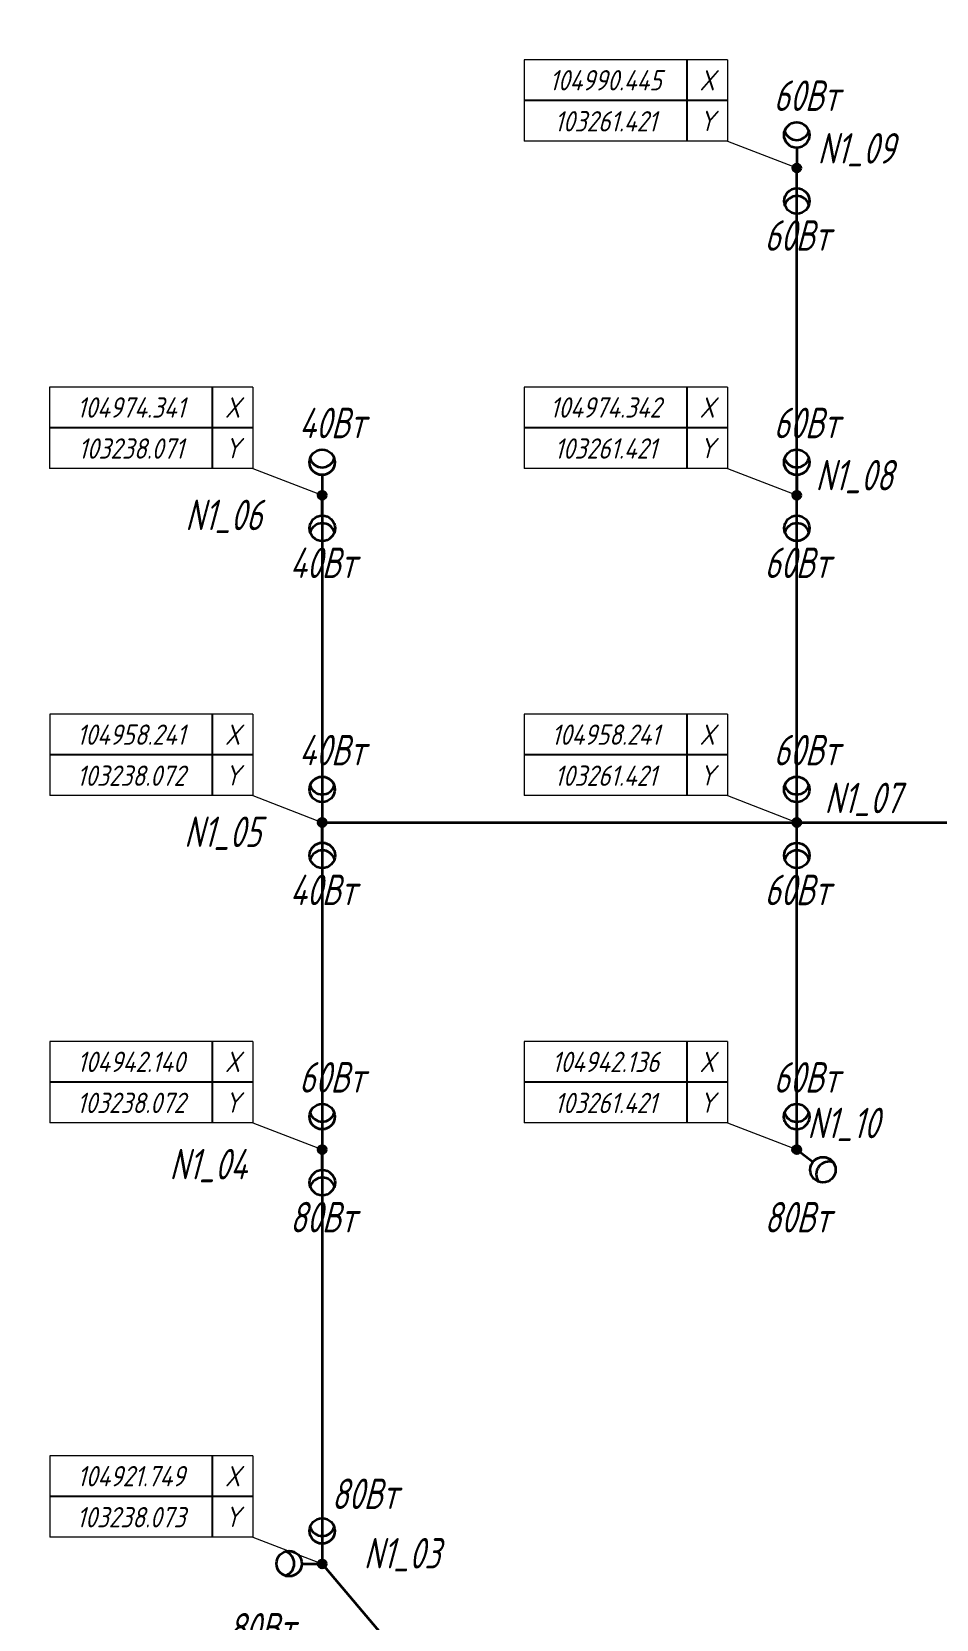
# Model space of a CAD drawing. Header units: millimetres. Extents: x -5263 to 103757798, y 0 to 105184226.
# Drawn here: x 103223780 to 103268283, y 104919023 to 104997147 of the extents above; entities that cross this region are included whole.
import ezdxf
from ezdxf import colors
from ezdxf.entities.mleader import LeaderData, LeaderLine
from ezdxf.enums import TextEntityAlignment as Align
from ezdxf.math import Vec2, Vec3

# ---------------------------------------------------------------- set-up
doc = ezdxf.new("R2010")
doc.units = ezdxf.units.MM
doc.set_wipeout_variables(frame=1)
for name, color, linetype, lineweight in [('ЭО_Пл_Опора', 10, 'Continuous', 35), ('ЭО_Пл_Опора_Светильники', 10, 'Continuous', 35), ('ЭО_Пл_Распред_Сеть', 10, 'Continuous', 35), ('ЭО_Пл_Светильники', 10, 'Continuous', 25), ('ЭО_Пл_Светильники_Текст', 10, 'Continuous', 20), ('ЭО_Пл_Сеть_Освещения_Текст', 10, 'Continuous', 20), ('ЭС_Координата', 7, 'Continuous', 25)]:
    doc.layers.add(name, color=color, linetype=linetype, lineweight=lineweight)
doc.layers.get('0').off()
doc.styles.add('ПБГС', font='simplex.shx', dxfattribs={"width": 0.8, "oblique": 15})

# ---------------------------------------------------------------- blocks, each defined once
blk = doc.blocks.new('_None')
blk = doc.blocks.new('промежуточная')
h = blk.add_hatch(color=255)
edge = h.paths.add_edge_path()
edge.add_arc((0, 0), 0.833, 0, 360)
at = {"lineweight": 30}
blk.add_circle((0, 0), 0.833, dxfattribs=at)
blk = doc.blocks.new('*U49')
at = {"layer": 'ЭО_Пл_Светильники'}
blk.add_line((0, 2), (0, 0), dxfattribs=at)
at = {"layer": 'ЭО_Пл_Светильники', "linetype": 'ByBlock', "xscale": 250, "yscale": 250, "zscale": 250}
blk.add_blockref('промежуточная', (0, 0), dxfattribs=at)
at = {"style": 'ПБГС', "oblique": 15, "width": 0.7, "flags": 1}
blk.add_attdef('NAME', (0, -6), '', height=3.5, dxfattribs=at)
at = {"layer": 'ЭО_Пл_Светильники_Текст', "style": 'ПБГС', "oblique": 15, "width": 0.7}
blk.add_attdef('N_PYLON', (-7514, -1466), '', height=1500, dxfattribs=at)
at = {"layer": 'ЭО_Пл_Светильники_Текст', "style": 'ПБГС', "oblique": 15, "width": 0.7, "flags": 1}
for tag, p in [('TYPE', (0, 0)), ('MANUFACTURER', (0, -12)), ('SPECIFICATION_SECTION', (0, -18)), ('POWER', (0, -24)), ('GROUP', (0, -30))]:
    blk.add_attdef(tag, p, '', height=3.5, dxfattribs=at)
blk = doc.blocks.new('*U50')
at = {"layer": 'ЭО_Пл_Светильники'}
blk.add_line((0, 2), (0, 0), dxfattribs=at)
at = {"layer": 'ЭО_Пл_Светильники', "linetype": 'ByBlock', "xscale": 250, "yscale": 250, "zscale": 250}
blk.add_blockref('промежуточная', (0, 0), dxfattribs=at)
at = {"style": 'ПБГС', "oblique": 15, "width": 0.7, "flags": 1}
blk.add_attdef('NAME', (0, -6), '', height=3.5, dxfattribs=at)
at = {"layer": 'ЭО_Пл_Светильники_Текст', "style": 'ПБГС', "oblique": 15, "width": 0.7}
blk.add_attdef('N_PYLON', (-6793, -1212), '', height=1500, dxfattribs=at)
at = {"layer": 'ЭО_Пл_Светильники_Текст', "style": 'ПБГС', "oblique": 15, "width": 0.7, "flags": 1}
for tag, p in [('TYPE', (0, 0)), ('MANUFACTURER', (0, -12)), ('SPECIFICATION_SECTION', (0, -18)), ('POWER', (0, -24)), ('GROUP', (0, -30))]:
    blk.add_attdef(tag, p, '', height=3.5, dxfattribs=at)
blk = doc.blocks.new('*U52')
at = {"layer": 'ЭО_Пл_Светильники'}
blk.add_line((0, 2), (0, 0), dxfattribs=at)
at = {"layer": 'ЭО_Пл_Светильники', "linetype": 'ByBlock', "xscale": 250, "yscale": 250, "zscale": 250}
blk.add_blockref('промежуточная', (0, 0), dxfattribs=at)
at = {"style": 'ПБГС', "oblique": 15, "width": 0.7, "flags": 1}
blk.add_attdef('NAME', (0, -6), '', height=3.5, dxfattribs=at)
at = {"layer": 'ЭО_Пл_Светильники_Текст', "style": 'ПБГС', "oblique": 15, "width": 0.7}
blk.add_attdef('N_PYLON', (2043, -226), '', height=1500, dxfattribs=at)
at = {"layer": 'ЭО_Пл_Светильники_Текст', "style": 'ПБГС', "oblique": 15, "width": 0.7, "flags": 1}
for tag, p in [('TYPE', (0, 0)), ('MANUFACTURER', (0, -12)), ('SPECIFICATION_SECTION', (0, -18)), ('POWER', (0, -24)), ('GROUP', (0, -30))]:
    blk.add_attdef(tag, p, '', height=3.5, dxfattribs=at)
blk = doc.blocks.new('*U46')
at = {"layer": 'ЭО_Пл_Светильники'}
blk.add_line((0, 2), (0, 0), dxfattribs=at)
at = {"layer": 'ЭО_Пл_Светильники', "linetype": 'ByBlock', "xscale": 250, "yscale": 250, "zscale": 250}
blk.add_blockref('промежуточная', (0, 0), dxfattribs=at)
at = {"style": 'ПБГС', "oblique": 15, "width": 0.7, "flags": 1}
blk.add_attdef('NAME', (0, -6), '', height=3.5, dxfattribs=at)
at = {"layer": 'ЭО_Пл_Светильники_Текст', "style": 'ПБГС', "oblique": 15, "width": 0.7, "flags": 1}
for tag, p in [('TYPE', (0, 0)), ('MANUFACTURER', (0, -12)), ('SPECIFICATION_SECTION', (0, -18)), ('POWER', (0, -24)), ('GROUP', (0, -30))]:
    blk.add_attdef(tag, p, '', height=3.5, dxfattribs=at)
at = {"layer": 'ЭО_Пл_Светильники_Текст', "style": 'ПБГС', "oblique": 15, "width": 0.7}
blk.add_attdef('N_PYLON', (-6736, -1718), '', height=1500, dxfattribs=at)
blk = doc.blocks.new('*U47')
at = {"layer": 'ЭО_Пл_Светильники'}
blk.add_line((0, 2), (0, 0), dxfattribs=at)
at = {"layer": 'ЭО_Пл_Светильники', "linetype": 'ByBlock', "xscale": 250, "yscale": 250, "zscale": 250}
blk.add_blockref('промежуточная', (0, 0), dxfattribs=at)
at = {"style": 'ПБГС', "oblique": 15, "width": 0.7, "flags": 1}
blk.add_attdef('NAME', (0, -6), '', height=3.5, dxfattribs=at)
at = {"layer": 'ЭО_Пл_Светильники_Текст', "style": 'ПБГС', "oblique": 15, "width": 0.7}
blk.add_attdef('N_PYLON', (1368, 454), '', height=1500, dxfattribs=at)
at = {"layer": 'ЭО_Пл_Светильники_Текст', "style": 'ПБГС', "oblique": 15, "width": 0.7, "flags": 1}
for tag, p in [('TYPE', (0, 0)), ('MANUFACTURER', (0, -12)), ('SPECIFICATION_SECTION', (0, -18)), ('POWER', (0, -24)), ('GROUP', (0, -30))]:
    blk.add_attdef(tag, p, '', height=3.5, dxfattribs=at)
blk = doc.blocks.new('*U48')
at = {"layer": 'ЭО_Пл_Светильники'}
blk.add_line((0, 2), (0, 0), dxfattribs=at)
at = {"layer": 'ЭО_Пл_Светильники', "linetype": 'ByBlock', "xscale": 250, "yscale": 250, "zscale": 250}
blk.add_blockref('промежуточная', (0, 0), dxfattribs=at)
at = {"style": 'ПБГС', "oblique": 15, "width": 0.7, "flags": 1}
blk.add_attdef('NAME', (0, -6), '', height=3.5, dxfattribs=at)
at = {"layer": 'ЭО_Пл_Светильники_Текст', "style": 'ПБГС', "oblique": 15, "width": 0.7}
blk.add_attdef('N_PYLON', (923, 239), '', height=1500, dxfattribs=at)
at = {"layer": 'ЭО_Пл_Светильники_Текст', "style": 'ПБГС', "oblique": 15, "width": 0.7, "flags": 1}
for tag, p in [('TYPE', (0, 0)), ('MANUFACTURER', (0, -12)), ('SPECIFICATION_SECTION', (0, -18)), ('POWER', (0, -24)), ('GROUP', (0, -30))]:
    blk.add_attdef(tag, p, '', height=3.5, dxfattribs=at)
blk = doc.blocks.new('*U45')
at = {"layer": 'ЭО_Пл_Светильники'}
blk.add_line((0, 2), (0, 0), dxfattribs=at)
at = {"layer": 'ЭО_Пл_Светильники', "linetype": 'ByBlock', "xscale": 250, "yscale": 250, "zscale": 250}
blk.add_blockref('промежуточная', (0, 0), dxfattribs=at)
at = {"style": 'ПБГС', "oblique": 15, "width": 0.7, "flags": 1}
blk.add_attdef('NAME', (0, -6), '', height=3.5, dxfattribs=at)
at = {"layer": 'ЭО_Пл_Светильники_Текст', "style": 'ПБГС', "oblique": 15, "width": 0.7}
blk.add_attdef('N_PYLON', (1028, 218), '', height=1500, dxfattribs=at)
at = {"layer": 'ЭО_Пл_Светильники_Текст', "style": 'ПБГС', "oblique": 15, "width": 0.7, "flags": 1}
for tag, p in [('TYPE', (0, 0)), ('MANUFACTURER', (0, -12)), ('SPECIFICATION_SECTION', (0, -18)), ('POWER', (0, -24)), ('GROUP', (0, -30))]:
    blk.add_attdef(tag, p, '', height=3.5, dxfattribs=at)
blk = doc.blocks.new('*U125')
at = {"layer": 'ЭО_Пл_Светильники'}
blk.add_line((0, 2), (0, 0), dxfattribs=at)
at = {"layer": 'ЭО_Пл_Светильники', "linetype": 'ByBlock', "xscale": 250, "yscale": 250, "zscale": 250}
blk.add_blockref('промежуточная', (0, 0), dxfattribs=at)
at = {"style": 'ПБГС', "oblique": 15, "width": 0.7, "flags": 1}
blk.add_attdef('NAME', (0, -6), '', height=3.5, dxfattribs=at)
at = {"layer": 'ЭО_Пл_Светильники_Текст', "style": 'ПБГС', "oblique": 15, "width": 0.7}
blk.add_attdef('N_PYLON', (521, 562), '', height=1500, dxfattribs=at)
at = {"layer": 'ЭО_Пл_Светильники_Текст', "style": 'ПБГС', "oblique": 15, "width": 0.7, "flags": 1}
for tag, p in [('TYPE', (0, 0)), ('MANUFACTURER', (0, -12)), ('SPECIFICATION_SECTION', (0, -18)), ('POWER', (0, -24)), ('GROUP', (0, -30))]:
    blk.add_attdef(tag, p, '', height=3.5, dxfattribs=at)
blk = doc.blocks.new('*U128')
at = {"layer": 'ЭО_Пл_Опора_Светильники'}
h = blk.add_hatch(color=256, dxfattribs=at)
h.dxf.hatch_style = 1
h.paths.add_polyline_path([(-199, -1, 1), (199, 1, 1)])
blk.add_line((4, -1000), (0, 0), dxfattribs=at)
for centre, radius in [((0, 0), 199), ((7, -1625), 625)]:
    blk.add_circle(centre, radius, dxfattribs=at)
blk.add_arc((8, -2000), 625, 17.69341, 162.77821, dxfattribs=at)
at = {"style": 'ПБГС', "oblique": 15, "width": 0.7, "flags": 1}
for tag, p, height in [('TYPE', (-1704, -2539), 525000), ('NAME', (0, -3506), 875), ('MANUFACTURER', (0, -5006), 875), ('SPECIFICATION_SECTION', (0, -6506), 875), ('GROUP', (0, -9506), 875)]:
    blk.add_attdef(tag, p, '', height=height, dxfattribs=at)
at = {"layer": 'ЭО_Пл_Светильники_Текст', "style": 'ПБГС', "oblique": 15, "width": 0.7}
blk.add_attdef('POWER', (-1593, -4072), '', height=1500, dxfattribs=at)
blk = doc.blocks.new('*U134')
at = {"layer": 'ЭО_Пл_Опора_Светильники'}
h = blk.add_hatch(color=256, dxfattribs=at)
h.dxf.hatch_style = 1
h.paths.add_polyline_path([(199, 0, 1), (-199, 0, 1)])
blk.add_line((0, 1000), (0, 0), dxfattribs=at)
for centre, radius in [((0, 1625), 625), ((0, 0), 199)]:
    blk.add_circle(centre, radius, dxfattribs=at)
blk.add_arc((0, 2000), 625, 197.45867, 342.54346, dxfattribs=at)
at = {"style": 'ПБГС', "oblique": 15, "width": 0.7, "flags": 1}
for tag, p, height in [('TYPE', (-1704, -2539), 525000), ('NAME', (0, -3506), 875), ('MANUFACTURER', (0, -5006), 875), ('SPECIFICATION_SECTION', (0, -6506), 875), ('GROUP', (0, -9506), 875)]:
    blk.add_attdef(tag, p, '', height=height, dxfattribs=at)
at = {"layer": 'ЭО_Пл_Светильники_Текст', "style": 'ПБГС', "oblique": 15, "width": 0.7}
blk.add_attdef('POWER', (-1140, 2808), '', height=1500, dxfattribs=at)
blk = doc.blocks.new('*U174')
at = {"layer": 'ЭО_Пл_Опора_Светильники'}
h = blk.add_hatch(color=256, dxfattribs=at)
h.dxf.hatch_style = 1
h.paths.add_polyline_path([(-121, -158, 1), (121, 158, 1)])
blk.add_line((795, -607), (0, 0), dxfattribs=at)
for centre, radius in [((0, 0), 199), ((1292, -986), 625)]:
    blk.add_circle(centre, radius, dxfattribs=at)
blk.add_arc((1590, -1213), 625, 70.10413, 215.18893, dxfattribs=at)
at = {"style": 'ПБГС', "oblique": 15, "width": 0.7, "flags": 1}
for tag, p, height in [('TYPE', (-1704, -2539), 525000), ('NAME', (0, -3506), 875), ('MANUFACTURER', (0, -5006), 875), ('SPECIFICATION_SECTION', (0, -6506), 875), ('GROUP', (0, -9506), 875)]:
    blk.add_attdef(tag, p, '', height=height, dxfattribs=at)
at = {"layer": 'ЭО_Пл_Светильники_Текст', "style": 'ПБГС', "oblique": 15, "width": 0.7}
blk.add_attdef('POWER', (-1593, -4072), '', height=1500, dxfattribs=at)
blk = doc.blocks.new('*U192')
at = {"layer": 'ЭО_Пл_Опора_Светильники'}
h = blk.add_hatch(color=256, dxfattribs=at)
h.dxf.hatch_style = 1
h.paths.add_polyline_path([(2, 199, 1), (-2, -199, 1)])
blk.add_line((-1000, 10), (0, 0), dxfattribs=at)
for centre, radius in [((-1625, 16), 625), ((0, 0), 199)]:
    blk.add_circle(centre, radius, dxfattribs=at)
blk.add_arc((-2000, 20), 625, 286.88253, 71.96732, dxfattribs=at)
at = {"style": 'ПБГС', "oblique": 15, "width": 0.7, "flags": 1}
for tag, p, height in [('TYPE', (-1704, -2539), 525000), ('NAME', (0, -3506), 875), ('MANUFACTURER', (0, -5006), 875), ('SPECIFICATION_SECTION', (0, -6506), 875), ('GROUP', (0, -9506), 875)]:
    blk.add_attdef(tag, p, '', height=height, dxfattribs=at)
at = {"layer": 'ЭО_Пл_Светильники_Текст', "style": 'ПБГС', "oblique": 15, "width": 0.7}
blk.add_attdef('POWER', (-4631, -3918), '', height=1500, dxfattribs=at)
blk = doc.blocks.new('*U193')
at = {"layer": 'ЭО_Пл_Опора_Светильники'}
h = blk.add_hatch(color=256, dxfattribs=at)
h.dxf.hatch_style = 1
h.paths.add_polyline_path([(199, 0, 1), (-199, 0, 1)])
blk.add_line((0, 1000), (0, 0), dxfattribs=at)
for centre, radius in [((0, 1625), 625), ((0, 0), 199)]:
    blk.add_circle(centre, radius, dxfattribs=at)
blk.add_arc((0, 2000), 625, 197.45907, 342.54386, dxfattribs=at)
at = {"style": 'ПБГС', "oblique": 15, "width": 0.7, "flags": 1}
for tag, p, height in [('TYPE', (-1704, -2539), 525000), ('NAME', (0, -3506), 875), ('MANUFACTURER', (0, -5006), 875), ('SPECIFICATION_SECTION', (0, -6506), 875), ('GROUP', (0, -9506), 875)]:
    blk.add_attdef(tag, p, '', height=height, dxfattribs=at)
at = {"layer": 'ЭО_Пл_Светильники_Текст', "style": 'ПБГС', "oblique": 15, "width": 0.7}
blk.add_attdef('POWER', (461, 2701), '', height=1500, dxfattribs=at)
blk = doc.blocks.new('*U498')
blk.add_wipeout([(-6.82, 2.63), (-6.82, 10.63), (-26.82, 10.63), (-26.82, 2.63)])
at = {"lineweight": 0}
blk.add_line((-6.82, 2.63), (0, 0), dxfattribs=at)
at = {"color": 0, "lineweight": 0, "transparency": 16777216}
for points in [[(-26.82, 10.63), (-26.82, 2.63), (-26.82, 2.63), (-26.82, 2.63)], [(-6.82, 10.63), (-26.82, 10.63)], [(-6.82, 10.63), (-6.82, 2.63), (-6.82, 2.63), (-6.82, 2.63)], [(-6.82, 2.63), (-26.82, 2.63)]]:
    blk.add_lwpolyline(points, dxfattribs=at)
at = {"transparency": 16777216}
for points in [[(-10.82, 10.63), (-10.82, 2.63)], [(-6.82, 6.63), (-26.82, 6.63)]]:
    blk.add_lwpolyline(points, dxfattribs=at)
at = {"color": 7, "transparency": 16777216, "char_height": 2, "width": 4, "attachment_point": 5, "style": 'ПБГС'}
for s, insert in [('X', (-8.82, 8.63)), ('Y', (-8.82, 4.63))]:
    blk.add_mtext(s, dxfattribs=dict(at, insert=insert))
at = {"color": 250, "transparency": 16777216, "style": 'ПБГС', "oblique": 15, "width": 0.8, "flags": 8}
for tag, p in [('КООРДИНАТАY', (-18.82, 8.63)), ('КООРДИНАТАX', (-18.82, 4.59))]:
    blk.add_attdef(tag, text='', height=2, dxfattribs=at).set_placement(p, align=Align.MIDDLE_CENTER)

msp = doc.modelspace()

# ---------------------------------------------------------------- linework, layer by layer
at = {"layer": 'ЭО_Пл_Распред_Сеть'}
for points in [[(103261419, 104958236), (103261419, 104990442)], [(103238069, 104974336), (103238071, 104921746)], [(103238070, 104958235), (103261419, 104958236)], [(103261417, 104942131), (103261419, 104958236), (103293155, 104958237)], [(103238071, 104921746), (103252667, 104904472)]]:
    msp.add_lwpolyline(points, dxfattribs=at)

# ---------------------------------------------------------------- block references
at = {"layer": 'ЭО_Пл_Опора'}
for name, p, values in [('*U45', (103261419, 104990442), {'N_PYLON': 'N1_09'}), ('*U48', (103261419, 104974336), {'N_PYLON': 'N1_08'}), ('*U46', (103238069, 104974336), {'N_PYLON': 'N1_06'}), ('*U47', (103261419, 104958236), {'N_PYLON': 'N1_07'}), ('*U50', (103238070, 104958236), {'N_PYLON': 'N1_05'}), ('*U125', (103261419, 104942133), {'N_PYLON': 'N1_10'}), ('*U49', (103238070, 104942134), {'N_PYLON': 'N1_04'}), ('*U52', (103238071, 104921746), {'N_PYLON': 'N1_03'})]:
    msp.add_blockref(name, p, dxfattribs=at).add_auto_attribs(values)
at = {"layer": 'ЭО_Пл_Светильники'}
for name, p, values in [('*U134', (103261419, 104990442), {'POWER': '60Вт'}), ('*U128', (103261419, 104990442), {'POWER': '60Вт'}), ('*U134', (103238069, 104974336), {'POWER': '40Вт'}), ('*U134', (103261419, 104974337), {'POWER': '60Вт'}), ('*U128', (103238069, 104974336), {'POWER': '40Вт'}), ('*U128', (103261419, 104974337), {'POWER': '60Вт'}), ('*U134', (103238070, 104958238), {'POWER': '40Вт'}), ('*U134', (103261419, 104958236), {'POWER': '60Вт'}), ('*U128', (103238070, 104958238), {'POWER': '40Вт'}), ('*U128', (103261419, 104958236), {'POWER': '60Вт'}), ('*U134', (103238070, 104942134), {'POWER': '60Вт'}), ('*U134', (103261416, 104942131), {'POWER': '60Вт'}), ('*U128', (103238070, 104942134), {'POWER': '80Вт'}), ('*U174', (103261416, 104942131), {'POWER': '80Вт'}), ('*U193', (103238071, 104921746), {'POWER': '80Вт'}), ('*U192', (103238071, 104921746), {'POWER': '80Вт'})]:
    msp.add_blockref(name, p, dxfattribs=at).add_auto_attribs(values)

# ---------------------------------------------------------------- leaders
at = {"layer": 'ЭО_Пл_Сеть_Освещения_Текст'}
ml = msp.add_multileader_mtext('Standard', dxfattribs=at)
ml.set_content('Условные обозначения:', color=256, style='ПБГС')
ml.set_leader_properties(color=256, linetype='ByLayer', lineweight=-1)
ml.set_arrow_properties(name='NONE')
ml.build(insert=Vec2(0, 0))
ml.multileader.update_dxf_attribs({"text_left_attachment_type": 6, "text_right_attachment_type": 6, "dogleg_length": 0.5, "arrow_head_size": 2000, "scale": 500})
ctx = ml.context
ctx.base_point, ctx.scale, ctx.char_height, ctx.arrow_head_size, ctx.landing_gap_size, ctx.plane_origin = Vec3(103721923, 105117157), 500, 1250, 2000, 1000, Vec3(103717280, 105121639)
ctx.left_attachment, ctx.right_attachment = 6, 6
notes = []
notes.append((ctx, [(0, (0, 0, 0), (0, 0), (1, 0), 1, [])]))
ctx.mtext.insert, ctx.mtext.rotation, ctx.mtext.flow_direction = Vec3(103722923, 105118657), 6.283185, 5
ml = msp.add_multileader_mtext('Standard', dxfattribs=at)
ml.set_content('Проектируемая опора н.о. ОГККВ-7,5/ОГКС-7,5', color=256, style='ПБГС')
ml.set_leader_properties(color=256, linetype='ByLayer', lineweight=-1)
ml.set_arrow_properties(name='NONE')
ml.build(insert=Vec2(0, 0))
ml.multileader.update_dxf_attribs({"text_left_attachment_type": 6, "text_right_attachment_type": 6, "dogleg_length": 0.5, "arrow_head_size": 2000, "scale": 500})
ctx = ml.context
ctx.base_point, ctx.scale, ctx.char_height, ctx.arrow_head_size, ctx.landing_gap_size, ctx.plane_origin = Vec3(103725173, 105113213), 500, 1250, 2000, 1000, Vec3(103726179, 105116515)
ctx.left_attachment, ctx.right_attachment = 6, 6
notes.append((ctx, [(0, (0, 0, 0), (0, 0), (1, 0), 1, [])]))
ctx.mtext.insert, ctx.mtext.flow_direction = Vec3(103726173, 105114879), 5
ml = msp.add_multileader_mtext('Standard', dxfattribs=at)
ml.set_content('Проектируемая опора н.о. ОГК-4', color=256, style='ПБГС')
ml.set_leader_properties(color=256, linetype='ByLayer', lineweight=-1)
ml.set_arrow_properties(name='NONE')
ml.build(insert=Vec2(0, 0))
ml.multileader.update_dxf_attribs({"text_left_attachment_type": 6, "text_right_attachment_type": 6, "dogleg_length": 0.5, "arrow_head_size": 2000, "scale": 500})
ctx = ml.context
ctx.base_point, ctx.scale, ctx.char_height, ctx.arrow_head_size, ctx.landing_gap_size, ctx.plane_origin = Vec3(103725088, 105109558), 500, 1250, 2000, 1000, Vec3(103726094, 105112860)
ctx.left_attachment, ctx.right_attachment = 6, 6
notes.append((ctx, [(0, (0, 0, 0), (0, 0), (1, 0), 1, [])]))
ctx.mtext.insert, ctx.mtext.flow_direction = Vec3(103726088, 105111224), 5
ml = msp.add_multileader_mtext('Standard', dxfattribs=at)
ml.set_content('Проектируемый cветильник GALAD Волна LED Мини   ', color=256, style='ПБГС')
ml.set_leader_properties(color=256, linetype='ByLayer', lineweight=-1)
ml.set_arrow_properties(name='NONE')
ml.build(insert=Vec2(0, 0))
ml.multileader.update_dxf_attribs({"text_left_attachment_type": 6, "text_right_attachment_type": 6, "dogleg_length": 0.5, "arrow_head_size": 2000, "scale": 500})
ctx = ml.context
ctx.base_point, ctx.scale, ctx.char_height, ctx.arrow_head_size, ctx.landing_gap_size, ctx.plane_origin = Vec3(103721068, 105105564), 500, 1250, 2000, 1000, Vec3(103717217, 105108867)
ctx.left_attachment, ctx.right_attachment = 6, 6
notes.append((ctx, [(0, (0, 0, 0), (0, 0), (1, 0), 1, [])]))
ctx.mtext.insert, ctx.mtext.rotation, ctx.mtext.flow_direction = Vec3(103722068, 105107231), 6.283185, 5
ml = msp.add_multileader_mtext('Standard', dxfattribs=at)
ml.set_content('Проектируемый пункт питания/пункт учета', color=256, style='ПБГС')
ml.set_leader_properties(color=256, linetype='ByLayer', lineweight=-1)
ml.set_arrow_properties(name='NONE')
ml.build(insert=Vec2(0, 0))
ml.multileader.update_dxf_attribs({"text_left_attachment_type": 6, "text_right_attachment_type": 6, "dogleg_length": 0.5, "arrow_head_size": 2000, "scale": 500})
ctx = ml.context
ctx.base_point, ctx.scale, ctx.char_height, ctx.arrow_head_size, ctx.landing_gap_size, ctx.plane_origin = Vec3(103721068, 105102643), 500, 1250, 2000, 1000, Vec3(103717217, 105105945)
ctx.left_attachment, ctx.right_attachment = 6, 6
notes.append((ctx, [(0, (0, 0, 0), (0, 0), (1, 0), 1, [])]))
ctx.mtext.insert, ctx.mtext.rotation, ctx.mtext.flow_direction = Vec3(103722068, 105104309), 6.283185, 5
ml = msp.add_multileader_mtext('Standard', dxfattribs=at)
ml.set_content('Кабель в земле', color=256, style='ПБГС')
ml.set_leader_properties(color=256, linetype='ByLayer', lineweight=-1)
ml.set_arrow_properties(name='NONE')
ml.build(insert=Vec2(0, 0))
ml.multileader.update_dxf_attribs({"text_left_attachment_type": 6, "text_right_attachment_type": 6, "dogleg_length": 0.5, "arrow_head_size": 2000, "scale": 500})
ctx = ml.context
ctx.base_point, ctx.scale, ctx.char_height, ctx.arrow_head_size, ctx.landing_gap_size, ctx.plane_origin = Vec3(103721068, 105099665), 500, 1250, 2000, 1000, Vec3(103717217, 105102801)
ctx.left_attachment, ctx.right_attachment = 6, 6
notes.append((ctx, [(0, (0, 0, 0), (0, 0), (1, 0), 1, [])]))
ctx.mtext.insert, ctx.mtext.rotation, ctx.mtext.flow_direction = Vec3(103722068, 105101165), 6.283185, 5
ml = msp.add_multileader_mtext('Standard', dxfattribs=at)
ml.set_content('Кабель по воздуху', color=256, style='ПБГС')
ml.set_leader_properties(color=256, linetype='ByLayer', lineweight=-1)
ml.set_arrow_properties(name='NONE')
ml.build(insert=Vec2(0, 0))
ml.multileader.update_dxf_attribs({"text_left_attachment_type": 6, "text_right_attachment_type": 6, "dogleg_length": 0.5, "arrow_head_size": 2000, "scale": 500})
ctx = ml.context
ctx.base_point, ctx.scale, ctx.char_height, ctx.arrow_head_size, ctx.landing_gap_size, ctx.plane_origin = Vec3(103721142, 105096376), 500, 1250, 2000, 1000, Vec3(103717290, 105099679)
ctx.left_attachment, ctx.right_attachment = 6, 6
notes.append((ctx, [(0, (0, 0, 0), (0, 0), (1, 0), 1, [])]))
ctx.mtext.insert, ctx.mtext.rotation, ctx.mtext.flow_direction = Vec3(103722142, 105098043), 6.283185, 5
for ctx, leaders in notes:
    for number, flags, end, landing, length, lines in leaders:
        leader = LeaderData()
        leader.index, (leader.has_last_leader_line, leader.has_dogleg_vector, leader.attachment_direction) = number, flags
        leader.last_leader_point, leader.dogleg_vector, leader.dogleg_length = Vec3(end), Vec3(landing), length
        for number, points, colour, breaks in lines:
            line = LeaderLine()
            line.index, line.vertices, line.color, line.breaks = number, Vec3.list(points), colors.encode_raw_color(colour), breaks
            leader.lines.append(line)
        ctx.leaders.append(leader)

# ---------------------------------------------------------------- next in the draw order: block references
at = {"layer": 'ЭС_Координата', "lineweight": 70, "xscale": 500, "yscale": 500, "zscale": 500}
for p, values in [((103261421, 104990445), {'КООРДИНАТАX': '103261.421', 'КООРДИНАТАY': '104990.445'}), ((103238071, 104974341), {'КООРДИНАТАX': '103238.071', 'КООРДИНАТАY': '104974.341'}), ((103261421, 104974342), {'КООРДИНАТАX': '103261.421', 'КООРДИНАТАY': '104974.342'}), ((103238072, 104958241), {'КООРДИНАТАX': '103238.072', 'КООРДИНАТАY': '104958.241'}), ((103261421, 104958241), {'КООРДИНАТАX': '103261.421', 'КООРДИНАТАY': '104958.241'}), ((103238072, 104942140), {'КООРДИНАТАX': '103238.072', 'КООРДИНАТАY': '104942.140'}), ((103261421, 104942136), {'КООРДИНАТАX': '103261.421', 'КООРДИНАТАY': '104942.136'}), ((103238073, 104921749), {'КООРДИНАТАX': '103238.073', 'КООРДИНАТАY': '104921.749'})]:
    msp.add_blockref('*U498', p, dxfattribs=at).add_auto_attribs(values)

# ---------------------------------------------------------------- next in the draw order: leaders
at = {"layer": 'ЭС_Координата', "lineweight": 25}
ml = msp.add_multileader_mtext('Standard', dxfattribs=at)
ml.set_content('', color=256, style='ПБГС')
ml.set_leader_properties()
ml.build(insert=Vec2(0, 0))
ml.multileader.update_dxf_attribs({"has_dogleg": 0, "has_text_frame": 1, "text_left_attachment_type": 0, "text_right_attachment_type": 0, "dogleg_length": 0, "arrow_head_size": 1000})
ctx = ml.context
ctx.base_point, ctx.char_height, ctx.arrow_head_size, ctx.landing_gap_size, ctx.plane_origin, ctx.plane_x_axis, ctx.plane_y_axis = Vec3(103224174, 105000698), 1200, 1000, 0, Vec3(103029997, 105014633), Vec3(1, -0.000067), Vec3(0.000067, 1)
ctx.left_attachment, ctx.right_attachment = 0, 0
notes = []
notes.append((ctx, [(0, (1, 1, 0), (103224174, 105000698), (1, -0.000067), 0, [(0, [(103212520, 104994419)], 0, [])])]))
ctx.mtext.insert, ctx.mtext.text_direction, ctx.mtext.rotation = Vec3(103224174, 105000698), Vec3(1, -0.000067), 6.283118
ctx.mtext.has_bg_fill, ctx.mtext.bg_color, ctx.mtext.bg_scale_factor, ctx.mtext.bg_transparency, ctx.mtext.use_window_bg_color = 1, -1027028792, 1.5, 0, 1
for ctx, leaders in notes:
    for number, flags, end, landing, length, lines in leaders:
        leader = LeaderData()
        leader.index, (leader.has_last_leader_line, leader.has_dogleg_vector, leader.attachment_direction) = number, flags
        leader.last_leader_point, leader.dogleg_vector, leader.dogleg_length = Vec3(end), Vec3(landing), length
        for number, points, colour, breaks in lines:
            line = LeaderLine()
            line.index, line.vertices, line.color, line.breaks = number, Vec3.list(points), colors.encode_raw_color(colour), breaks
            leader.lines.append(line)
        ctx.leaders.append(leader)

doc.saveas('drawing.dxf')
